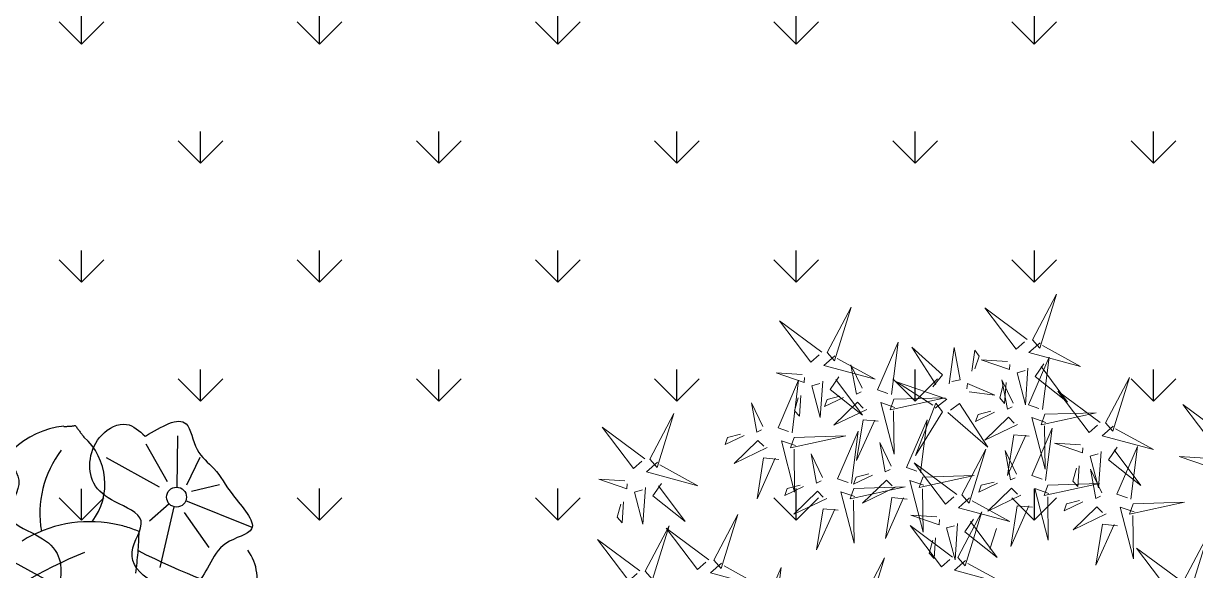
# Model space of a CAD drawing. Header units: inches. Extents: x -9 to 337, y -247 to 209.
# Drawn here: x 34.897 to 35.593, y 45.366 to 45.691 of the extents above; entities that cross this region are included whole.
import ezdxf

# ---------------------------------------------------------------- set-up
doc = ezdxf.new("R2010")
doc.units = ezdxf.units.IN
doc.header["$MEASUREMENT"] = 0
doc.linetypes.add('ACAD_ISO02W100', pattern=[15, 12, -3])
doc.layers.add('arboless', color=72, linetype='ACAD_ISO02W100')
doc.layers.add('Croto', color=16, linetype='Continuous', lineweight=5)

# ---------------------------------------------------------------- blocks, each defined once
blk = doc.blocks.new('purple flowers')
at = {"color": 202, "linetype": 'Continuous'}
for p, q in [((9.461, 3.354), (9.275, 5.754)), ((14.828, 3.978), (15.015, 1.578)), ((16.143, 2.949), (15.354, 1.427)), ((17.102, 2.081), (15.38, 0.989)), ((13.674, 1.161), (14.668, 0.884)), ((12.362, -0.216), (14.678, 0.641)), ((16.864, 0.876), (15.662, 0.708)), ((14.701, 0.191), (14.079, -1.385)), ((15.686, -2.383), (15.125, 0.392)), ((16.386, -0.373), (15.554, 0.405))]:
    blk.add_line(p, q, dxfattribs=at)
blk.add_circle((15.047, 0.778), 0.394, dxfattribs=at)
at = {"color": 102}
for centre, radius, start, end in [((12.365, 4.01), 3.284, 38.399, 117.0177), ((16.967, 7.311), 2.389, 211.8632, 222.8303), ((13.806, 1.488), 4.138, 86.0435, 133.0828), ((46.151, -5.95), 33.052, 159.3844, 160.3692), ((12.567, 5.508), 2.479, 266.1185, 351.7859), ((-0.01, -13.854), 19.935, 55.7207, 71.7062), ((8.095, 0.316), 5.09, 22.9941, 65.1722), ((8.668, 0.52), 4.483, 9.5683, 23.455), ((5.685, 13.078), 13.941, 295.2857, 302.0771), ((40.454, 4.002), 28.187, 186.3544, 197.9638), ((13.106, -2.118), 1.835, 279.362, 340.3188)]:
    blk.add_arc(centre, radius, start, end, dxfattribs=at)
at = {"color": 202, "linetype": 'Continuous'}
for points in [[(7.899, 4.192), (6.61, 5.274), (7.219, 6.199), (7.486, 7.17), (7.947, 8.37), (8.655, 9.727), (9.701, 9.198), (11.761, 9.061), (12.572, 7.541), (12.03, 6.276), (10.798, 5.898), (10.736, 4.62), (10.581, 3.507), (8.815, 2.724), (7.919, 3.316), (7.911, 4.189)], [(16.39, 3.14), (17.68, 2.058), (17.07, 1.133), (16.803, 0.162), (16.342, -1.038), (15.634, -2.395), (14.588, -1.866), (12.528, -1.728), (11.717, -0.208), (12.259, 1.056), (13.491, 1.434), (13.554, 2.712), (13.708, 3.825), (15.474, 4.608), (16.37, 4.016), (16.378, 3.143)]]:
    blk.add_spline(points, degree=3, dxfattribs=at)
blk = doc.blocks.new('A$C1CBF2075')
at = {"layer": 'Croto', "color": 32}
blk.add_line((0.19719, 0.42272), (0.18517, 0.42993), dxfattribs=at)
at = {"layer": 'Croto', "color": 40}
for points in [[(0.32705, 0.61487), (0.33427, 0.6485), (0.33667, 0.61487), (0.32946, 0.61487)], [(0.32465, 0.61247), (0.29339, 0.62448), (0.32465, 0.60526), (0.32465, 0.61247)], [(0.33908, 0.60046), (0.35591, 0.58365), (0.34629, 0.60286), (0.34148, 0.60046)], [(0.19238, 0.58845), (0.16112, 0.60046), (0.19238, 0.58125), (0.19238, 0.58845)], [(0.37756, 0.56203), (0.38477, 0.59566), (0.38717, 0.56203), (0.37996, 0.56203)], [(0.24391, 0.5644), (0.21816, 0.5872), (0.24863, 0.57278), (0.24509, 0.56649)], [(0.26855, 0.58363), (0.28164, 0.58729), (0.27746, 0.58965), (0.26973, 0.58573)], [(0.19719, 0.57164), (0.20681, 0.56924), (0.202, 0.54282), (0.1996, 0.57164)], [(0.33908, 0.53801), (0.34629, 0.57164), (0.3487, 0.53801), (0.34148, 0.53801)], [(0.26183, 0.55705), (0.26864, 0.56425), (0.28929, 0.54708), (0.26301, 0.55915)], [(0.24482, 0.56112), (0.219, 0.53979), (0.25109, 0.55758), (0.24482, 0.56112)], [(0.15545, 0.52648), (0.14568, 0.5282), (0.14862, 0.55489), (0.15305, 0.52631)], [(0.14619, 0.52101), (0.12821, 0.5366), (0.13916, 0.51811), (0.14379, 0.52084)], [(0.25515, 0.51735), (0.27807, 0.52375), (0.25661, 0.52482), (0.25633, 0.51945)], [(0.16143, 0.51005), (0.19346, 0.50028), (0.16092, 0.51724), (0.16143, 0.51005)], [(0.2376, 0.51069), (0.21178, 0.48936), (0.24388, 0.50715), (0.2376, 0.51069)], [(0.21884, 0.43473), (0.22605, 0.46836), (0.22846, 0.43473), (0.22124, 0.43473)], [(0.15204, 0.44787), (0.14749, 0.46425), (0.15741, 0.44761), (0.15414, 0.44669)], [(0.14441, 0.42457), (0.14914, 0.43295), (0.16479, 0.40203), (0.14651, 0.42339)]]:
    blk.add_lwpolyline(points, dxfattribs=at)
at = {"layer": 'Croto', "color": 22}
for points in [[(0.19479, 0.59085), (0.202, 0.62448), (0.20441, 0.59085), (0.19719, 0.59085)], [(0.34629, 0.61247), (0.35832, 0.62448), (0.3487, 0.60767), (0.34629, 0.61007)], [(0.32224, 0.60767), (0.33186, 0.60767), (0.31263, 0.57884), (0.32224, 0.60526)], [(0.35591, 0.60286), (0.36553, 0.59326), (0.36553, 0.59806), (0.35832, 0.60286)], [(0.21403, 0.58845), (0.22605, 0.60046), (0.21643, 0.58365), (0.21403, 0.58605)], [(0.25545, 0.57998), (0.2509, 0.59635), (0.26082, 0.57971), (0.25754, 0.5788)], [(0.32946, 0.59566), (0.33908, 0.59326), (0.33427, 0.56684), (0.33186, 0.59566)], [(0.18998, 0.58365), (0.1996, 0.58365), (0.18036, 0.55483), (0.18998, 0.58125)], [(0.19052, 0.55596), (0.18597, 0.57233), (0.19589, 0.55569), (0.19261, 0.55478)], [(0.20681, 0.57644), (0.22365, 0.55963), (0.21403, 0.57884), (0.20922, 0.57644)], [(0.22365, 0.57884), (0.23327, 0.56924), (0.23327, 0.57404), (0.22605, 0.57884)], [(0.26237, 0.56779), (0.28528, 0.57419), (0.26382, 0.57526), (0.26355, 0.56989)], [(0.37515, 0.55963), (0.34389, 0.57164), (0.37515, 0.55242), (0.37515, 0.55963)], [(0.20362, 0.55962), (0.21671, 0.56327), (0.21253, 0.56563), (0.2048, 0.56171)], [(0.24782, 0.55667), (0.25255, 0.56505), (0.2682, 0.53413), (0.24991, 0.55549)], [(0.19744, 0.54377), (0.22035, 0.55017), (0.19889, 0.55124), (0.19862, 0.54587)], [(0.16349, 0.51501), (0.1539, 0.51433), (0.17105, 0.54444), (0.16332, 0.51741)], [(0.18289, 0.53265), (0.18762, 0.54103), (0.20327, 0.51011), (0.18498, 0.53147)], [(0.24824, 0.52954), (0.24368, 0.54591), (0.2536, 0.52927), (0.25033, 0.52836)], [(0.33667, 0.53561), (0.30541, 0.54762), (0.33667, 0.52841), (0.33667, 0.53561)], [(0.17989, 0.53711), (0.15407, 0.51578), (0.18616, 0.53357), (0.17989, 0.53711)], [(0.1969, 0.53303), (0.20371, 0.54023), (0.22436, 0.52306), (0.19808, 0.53513)], [(0.23669, 0.51396), (0.21095, 0.53676), (0.24142, 0.52234), (0.23787, 0.51605)], [(0.26133, 0.53319), (0.27442, 0.53685), (0.27024, 0.53921), (0.26251, 0.53529)], [(0.33427, 0.53081), (0.34389, 0.53081), (0.32465, 0.50199), (0.33427, 0.52841)], [(0.20976, 0.50552), (0.20521, 0.52189), (0.21513, 0.50525), (0.21185, 0.50434)], [(0.13984, 0.50852), (0.1287, 0.4957), (0.1371, 0.51315), (0.13967, 0.51092)], [(0.19822, 0.48994), (0.17247, 0.51275), (0.20294, 0.49832), (0.1994, 0.49204)], [(0.22285, 0.50918), (0.23595, 0.51283), (0.23176, 0.51519), (0.22404, 0.51127)], [(0.24061, 0.50623), (0.24533, 0.51461), (0.26098, 0.48369), (0.2427, 0.50505)], [(0.25461, 0.50661), (0.26143, 0.51381), (0.28208, 0.49664), (0.25579, 0.50871)], [(0.33289, 0.48033), (0.30714, 0.50314), (0.33761, 0.48871), (0.33407, 0.48243)], [(0.08417, 0.50199), (0.09379, 0.50199), (0.07455, 0.47316), (0.08417, 0.49958)], [(0.18998, 0.46356), (0.19719, 0.49718), (0.1996, 0.46356), (0.19238, 0.46356)], [(0.21668, 0.49333), (0.23959, 0.49974), (0.21813, 0.5008), (0.21786, 0.49543)], [(0.13628, 0.48756), (0.14937, 0.49122), (0.14519, 0.49358), (0.13746, 0.48965)], [(0.20213, 0.48221), (0.20686, 0.49059), (0.22251, 0.45967), (0.20422, 0.48103)], [(0.21613, 0.4826), (0.22295, 0.48979), (0.2436, 0.47263), (0.21732, 0.48469)], [(0.19913, 0.48667), (0.17331, 0.46534), (0.2054, 0.48313), (0.19913, 0.48667)], [(0.1301, 0.47172), (0.15302, 0.47812), (0.13155, 0.47918), (0.13128, 0.47381)], [(0.18757, 0.46115), (0.15631, 0.47316), (0.18757, 0.45395), (0.18757, 0.46115)], [(0.20922, 0.46115), (0.22124, 0.47316), (0.21162, 0.45635), (0.20922, 0.45875)], [(0.11556, 0.4606), (0.12028, 0.46897), (0.13593, 0.43806), (0.11765, 0.45942)], [(0.12956, 0.46098), (0.13638, 0.46818), (0.15703, 0.45101), (0.13074, 0.46307)], [(0.16514, 0.45153), (0.17823, 0.45519), (0.17405, 0.45755), (0.16632, 0.45363)], [(0.28377, 0.45155), (0.2525, 0.46356), (0.28377, 0.44434), (0.28377, 0.45155)], [(0.1405, 0.4323), (0.11476, 0.4551), (0.14523, 0.44068), (0.14168, 0.43439)], [(0.18517, 0.45635), (0.19479, 0.45635), (0.17555, 0.42753), (0.18517, 0.45395)], [(0.202, 0.44914), (0.21884, 0.43233), (0.20922, 0.45155), (0.20441, 0.44914)], [(0.21884, 0.45155), (0.22846, 0.44194), (0.22846, 0.44674), (0.22124, 0.45155)], [(0.19238, 0.44434), (0.202, 0.44194), (0.19719, 0.41552), (0.19479, 0.44434)], [(0.14141, 0.42902), (0.11559, 0.40769), (0.14769, 0.42548), (0.14141, 0.42902)], [(0.15842, 0.42495), (0.16524, 0.43215), (0.18589, 0.41498), (0.1596, 0.42705)], [(0.21403, 0.42753), (0.22365, 0.42753), (0.20441, 0.39871), (0.21403, 0.42513)], [(0.101, 0.42272), (0.11784, 0.40591), (0.10822, 0.42513), (0.10341, 0.42272)], [(0.13147, 0.4059), (0.14456, 0.40956), (0.14038, 0.41192), (0.13265, 0.40799)], [(0.12529, 0.39006), (0.14821, 0.39646), (0.12675, 0.39752), (0.12647, 0.39215)], [(0.12475, 0.37932), (0.13157, 0.38652), (0.15222, 0.36935), (0.12593, 0.38141)], [(0.11784, 0.32665), (0.12505, 0.36028), (0.12745, 0.32665), (0.12024, 0.32665)]]:
    blk.add_lwpolyline(points, dxfattribs=at)
at = {"layer": 'Croto', "color": 16}
for points in [[(0.17898, 0.54038), (0.15323, 0.56318), (0.1837, 0.54876), (0.18016, 0.54247)], [(0.08898, 0.50919), (0.09619, 0.54282), (0.0986, 0.50919), (0.09138, 0.50919)], [(0.12957, 0.51743), (0.1193, 0.52633), (0.11963, 0.52154), (0.12717, 0.51726)], [(0.08657, 0.50679), (0.05531, 0.5188), (0.08657, 0.49958), (0.08657, 0.50679)], [(0.10822, 0.50679), (0.12024, 0.5188), (0.11062, 0.50199), (0.10822, 0.50439)], [(0.1592, 0.50749), (0.15438, 0.47343), (0.14961, 0.50681), (0.1568, 0.50732)], [(0.101, 0.49478), (0.11784, 0.47797), (0.10822, 0.49718), (0.10341, 0.49478)], [(0.11784, 0.49718), (0.12745, 0.48757), (0.12745, 0.49238), (0.12024, 0.49718)], [(0.12319, 0.4839), (0.11863, 0.50027), (0.12855, 0.48364), (0.12528, 0.48272)], [(0.11164, 0.46832), (0.0859, 0.49113), (0.11637, 0.4767), (0.11282, 0.47042)], [(0.09138, 0.48998), (0.101, 0.48757), (0.09619, 0.46115), (0.09379, 0.48998)], [(0.11255, 0.46505), (0.08673, 0.44372), (0.11883, 0.46151), (0.11255, 0.46505)], [(0.08898, 0.43714), (0.09619, 0.47076), (0.0986, 0.43714), (0.09138, 0.43714)], [(0.08657, 0.43473), (0.05531, 0.44674), (0.08657, 0.42753), (0.08657, 0.43473)], [(0.10822, 0.43473), (0.12024, 0.44674), (0.11062, 0.42993), (0.10822, 0.43233)], [(0.15896, 0.43569), (0.18187, 0.44209), (0.16041, 0.44315), (0.16014, 0.43778)], [(0.21643, 0.43233), (0.18517, 0.44434), (0.21643, 0.42513), (0.21643, 0.43233)], [(0.08417, 0.42993), (0.09379, 0.42993), (0.07455, 0.40111), (0.08417, 0.42753)], [(0.11784, 0.42513), (0.12745, 0.41552), (0.12745, 0.42032), (0.12024, 0.42513)], [(0.09138, 0.41792), (0.101, 0.41552), (0.09619, 0.3891), (0.09379, 0.41792)], [(0.11838, 0.40224), (0.11382, 0.41861), (0.12374, 0.40197), (0.12047, 0.40106)], [(0.03367, 0.37709), (0.04088, 0.41072), (0.04329, 0.37709), (0.03607, 0.37709)], [(0.10683, 0.38666), (0.08109, 0.40947), (0.11156, 0.39504), (0.10801, 0.38876)], [(0.05291, 0.37469), (0.06493, 0.3867), (0.05531, 0.36988), (0.05291, 0.37229)], [(0.10774, 0.38339), (0.08192, 0.36206), (0.11402, 0.37985), (0.10774, 0.38339)], [(0.11075, 0.37893), (0.11547, 0.38731), (0.13112, 0.35639), (0.11284, 0.37775)], [(0.11543, 0.32425), (0.08417, 0.33626), (0.11543, 0.31704), (0.11543, 0.32425)]]:
    blk.add_lwpolyline(points, dxfattribs=at)

msp = doc.modelspace()

# ---------------------------------------------------------------- hatches: boundary and pattern name
at = {"true_color": 0x136734, "transparency": 33554610}
h = msp.add_hatch(dxfattribs=at)
h.set_pattern_fill('GRASS', color=116, scale=0.1)
h.paths.add_polyline_path([(33.76902, 45.85883), (34.36902, 45.85883), (34.36902, 45.55883), (34.56902, 45.55883), (34.56902, 45.85883), (36.16902, 45.85883), (36.16902, 45.55883), (36.36902, 45.55883), (36.36902, 45.85883), (36.81902, 45.85883), (36.81902, 44.85883), (33.76902, 44.85883)])

# ---------------------------------------------------------------- block references
at = {"layer": 'arboless', "xscale": 0.01498775189071325, "yscale": 0.01498775189071325, "zscale": 0.01498775189071325, "rotation": 56.68253008931833}
msp.add_blockref('purple flowers', (34.87348, 45.21518), dxfattribs=at)
at = {"layer": 'Croto', "extrusion": (-9.50872e-05, -0.000298031, -1), "xscale": 0.913316137740203, "yscale": 0.913316137740203, "zscale": -0.9133161379708651, "rotation": 318.7292280078341}
msp.add_blockref('A$C1CBF2075', (-35.86044, 45.20781, -0.0168), dxfattribs=at)

doc.saveas('drawing.dxf')
